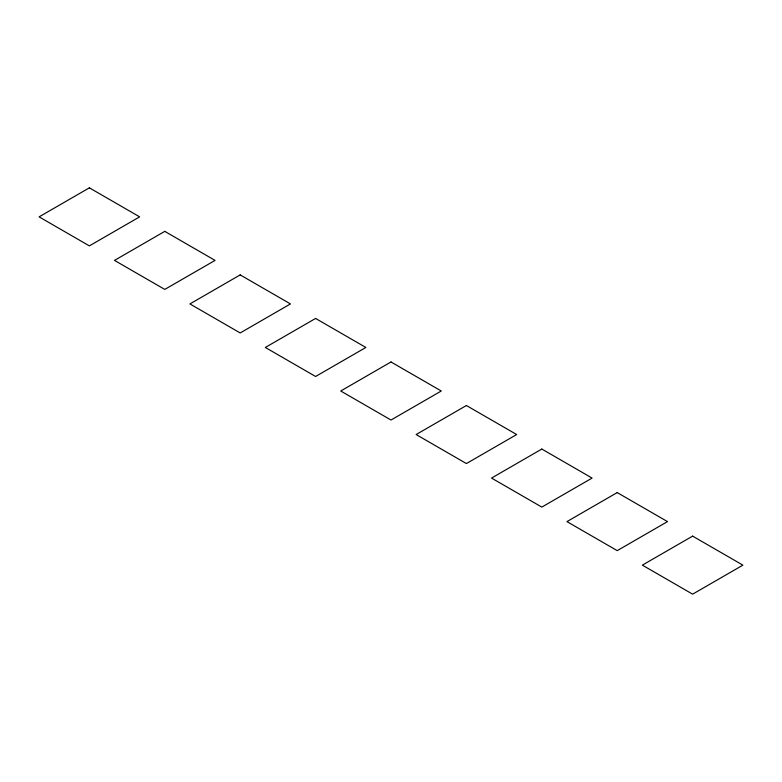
<?xml version="1.0" encoding="UTF-8"?>
<svg xmlns="http://www.w3.org/2000/svg" width="782" height="782" viewBox="0 0 782 782"><rect width="100%" height="100%" fill="white"/><g stroke="black" fill="none" stroke-linecap="round" stroke-linejoin="round"><path stroke-width="1.17" d="M89.373 187.836L39.1 216.858L89.373 245.88L139.646 216.858L89.373 187.836M164.777 231.364L114.504 260.396L164.777 289.418L215.05 260.396L164.777 231.364M240.182 274.902L189.918 303.924L240.182 332.956L290.454 303.924L240.182 274.902M315.596 318.44L265.323 347.462L315.596 376.484L365.868 347.462L315.596 318.44M391 361.978L340.727 391L391 420.022L441.273 391L391 361.978M466.404 405.516L416.132 434.538L466.404 463.56L516.677 434.538L466.404 405.516M541.818 449.044L491.546 478.076L541.818 507.098L592.082 478.076L541.818 449.044M617.223 492.582L566.95 521.604L617.223 550.636L667.496 521.604L617.223 492.582M692.627 536.12L642.354 565.142L692.627 594.164L742.9 565.142L692.627 536.12"/></g></svg>
